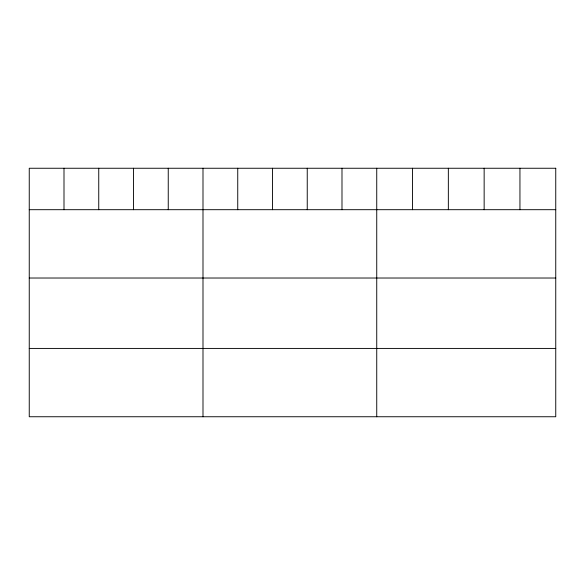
<?xml version="1.0" encoding="UTF-8"?>
<svg xmlns="http://www.w3.org/2000/svg" width="585" height="585" viewBox="0 0 585 585"><rect width="100%" height="100%" fill="white"/><g stroke="black" fill="none" stroke-linecap="round" stroke-linejoin="round"><path stroke-width="0.88" d="M29.25 209.693L555.75 209.693M29.25 278.021L555.75 278.021M29.25 348.419L555.75 348.419M519.948 168.253L519.948 209.693M484.146 168.253L484.146 209.693M448.344 168.253L448.344 209.693M412.542 168.253L412.542 209.693M376.74 168.253L376.74 416.747M341.991 168.253L341.991 209.693M307.242 168.253L307.242 209.693M272.493 168.253L272.493 209.693M237.744 168.253L237.744 209.693M202.995 168.253L202.995 416.747M168.246 168.253L168.246 209.693M133.497 168.253L133.497 209.693M98.748 168.253L98.748 209.693M63.999 168.253L63.999 209.693M555.75 168.253L29.25 168.253L29.25 416.747L555.75 416.747L555.75 168.253"/></g></svg>
